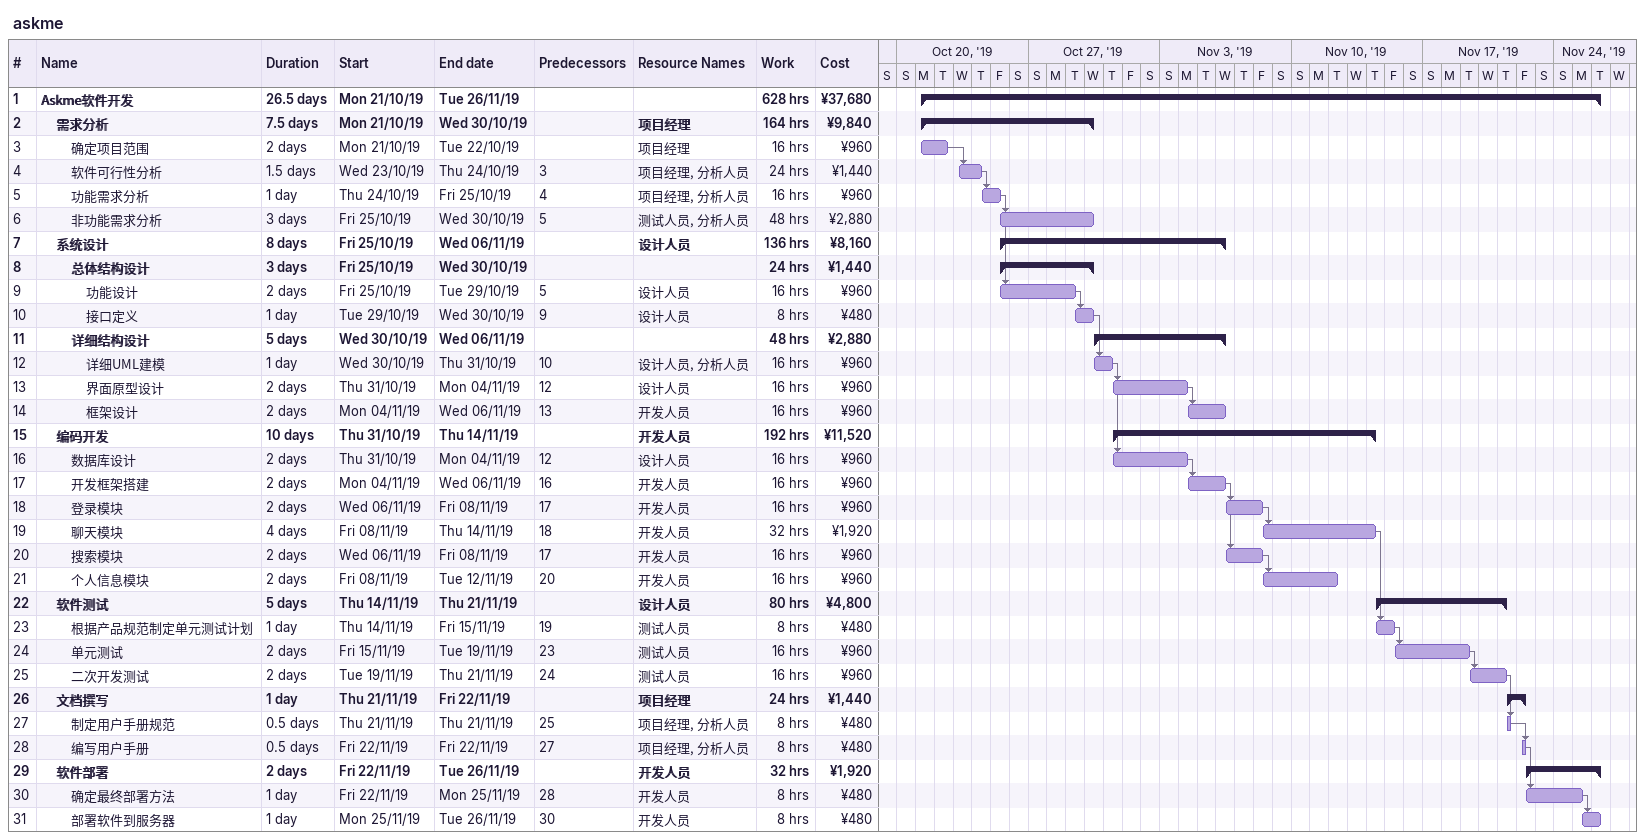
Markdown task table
askme

| ID | Level | Task | Duration | Start | Finish | Predecessors | Resources | Work (h) | Cost (¥) |
|---|---|---|---|---|---|---|---|---|---|
| 1 | 1 | **Askme软件开发** | 26.5d | 2019-10-21 | 2019-11-26 |  |  | 628 | 37680 |
| 2 | 2 | **需求分析** | 7.5d | 2019-10-21 | 2019-10-30 |  | 项目经理 | 164 | 9840 |
| 3 | 3 | 确定项目范围 | 2d | 2019-10-21 | 2019-10-22 |  | 项目经理 | 16 | 960 |
| 4 | 3 | 软件可行性分析 | 1.5d | 2019-10-23 | 2019-10-24 | 3 | 项目经理, 分析人员 | 24 | 1440 |
| 5 | 3 | 功能需求分析 | 1d | 2019-10-24 | 2019-10-25 | 4 | 项目经理, 分析人员 | 16 | 960 |
| 6 | 3 | 非功能需求分析 | 3d | 2019-10-25 | 2019-10-30 | 5 | 测试人员, 分析人员 | 48 | 2880 |
| 7 | 2 | **系统设计** | 8d | 2019-10-25 | 2019-11-06 |  | 设计人员 | 136 | 8160 |
| 8 | 3 | **总体结构设计** | 3d | 2019-10-25 | 2019-10-30 |  |  | 24 | 1440 |
| 9 | 4 | 功能设计 | 2d | 2019-10-25 | 2019-10-29 | 5 | 设计人员 | 16 | 960 |
| 10 | 4 | 接口定义 | 1d | 2019-10-29 | 2019-10-30 | 9 | 设计人员 | 8 | 480 |
| 11 | 3 | **详细结构设计** | 5d | 2019-10-30 | 2019-11-06 |  |  | 48 | 2880 |
| 12 | 4 | 详细UML建模 | 1d | 2019-10-30 | 2019-10-31 | 10 | 设计人员, 分析人员 | 16 | 960 |
| 13 | 4 | 界面原型设计 | 2d | 2019-10-31 | 2019-11-04 | 12 | 设计人员 | 16 | 960 |
| 14 | 4 | 框架设计 | 2d | 2019-11-04 | 2019-11-06 | 13 | 开发人员 | 16 | 960 |
| 15 | 2 | **编码开发** | 10d | 2019-10-31 | 2019-11-14 |  | 开发人员 | 192 | 11520 |
| 16 | 3 | 数据库设计 | 2d | 2019-10-31 | 2019-11-04 | 12 | 设计人员 | 16 | 960 |
| 17 | 3 | 开发框架搭建 | 2d | 2019-11-04 | 2019-11-06 | 16 | 开发人员 | 16 | 960 |
| 18 | 3 | 登录模块 | 2d | 2019-11-06 | 2019-11-08 | 17 | 开发人员 | 16 | 960 |
| 19 | 3 | 聊天模块 | 4d | 2019-11-08 | 2019-11-14 | 18 | 开发人员 | 32 | 1920 |
| 20 | 3 | 搜索模块 | 2d | 2019-11-06 | 2019-11-08 | 17 | 开发人员 | 16 | 960 |
| 21 | 3 | 个人信息模块 | 2d | 2019-11-08 | 2019-11-12 | 20 | 开发人员 | 16 | 960 |
| 22 | 2 | **软件测试** | 5d | 2019-11-14 | 2019-11-21 |  | 设计人员 | 80 | 4800 |
| 23 | 3 | 根据产品规范制定单元测试计划 | 1d | 2019-11-14 | 2019-11-15 | 19 | 测试人员 | 8 | 480 |
| 24 | 3 | 单元测试 | 2d | 2019-11-15 | 2019-11-19 | 23 | 测试人员 | 16 | 960 |
| 25 | 3 | 二次开发测试 | 2d | 2019-11-19 | 2019-11-21 | 24 | 测试人员 | 16 | 960 |
| 26 | 2 | **文档撰写** | 1d | 2019-11-21 | 2019-11-22 |  | 项目经理 | 24 | 1440 |
| 27 | 3 | 制定用户手册规范 | 0.5d | 2019-11-21 | 2019-11-21 | 25 | 项目经理, 分析人员 | 8 | 480 |
| 28 | 3 | 编写用户手册 | 0.5d | 2019-11-22 | 2019-11-22 | 27 | 项目经理, 分析人员 | 8 | 480 |
| 29 | 2 | **软件部署** | 2d | 2019-11-22 | 2019-11-26 |  | 开发人员 | 32 | 1920 |
| 30 | 3 | 确定最终部署方法 | 1d | 2019-11-22 | 2019-11-25 | 28 | 开发人员 | 8 | 480 |
| 31 | 3 | 部署软件到服务器 | 1d | 2019-11-25 | 2019-11-26 | 30 | 开发人员 | 8 | 480 |
